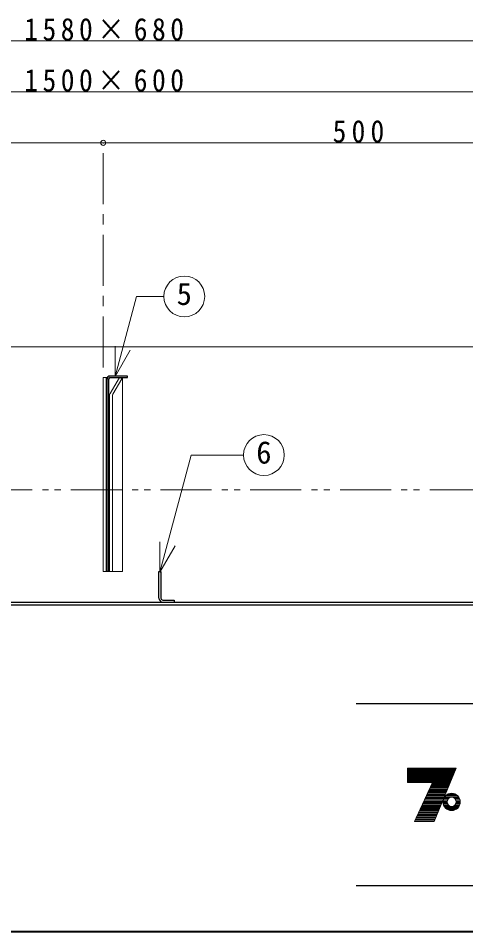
# Model space of a CAD drawing. Units: millimetres at full size, sheet at 1:10; details may follow other scales. Extents: x -2125 to 1925, y -1405 to 1405.
# Drawn here: x -431 to 8, y -1405 to -510 of the extents above; entities that cross this region are included whole.
import ezdxf
from ezdxf.enums import TextEntityAlignment as Align

# ---------------------------------------------------------------- set-up
doc = ezdxf.new("R2010")
doc.units = ezdxf.units.MM
doc.header["$LTSCALE"] = 10
doc.header["$PDMODE"] = 32
doc.header["$PDSIZE"] = 5
doc.linetypes.add('CHAIN1', pattern=[8, 5, -1, 1, -1])
doc.linetypes.add('DOUBLE_CHAIN1', pattern=[8.8, 5, -1, 0.6, -0.6, 0.6, -1])
doc.layers.add('0-A', color=4, linetype='Continuous', lineweight=9)
doc.styles.add('ＭＳ ゴシック', font='')
doc.styles.get('ＭＳ ゴシック').set_extended_font_data('MS Gothic')

msp = doc.modelspace()

# ---------------------------------------------------------------- linework, layer by layer
at = {"layer": '0-A'}
for p, q in [((-1137.8, -531.98), (442.2, -531.98)), ((402.2, -581.98), (-1097.8, -581.98)), ((-847.8, -631.98), (-347.8, -631.98)), ((-347.8, -631.98), (152.2, -631.98)), ((408.2, -831.98), (-1103.8, -831.98)), ((-344.8, -861.98), (-343.64, -861.98)), ((-329.05, -861.98), (-329.05, -1051.98)), ((-344.8, -1051.98), (-344.05, -1051.98)), ((-341.8, -1051.98), (-342.55, -1051.98)), ((-338.8, -1051.98), (-329.05, -1051.98))]:
    msp.add_line(p, q, dxfattribs=at)
at = {"layer": '0-A', "linetype": 'CHAIN1'}
msp.add_line((-347.8, -851.98), (-347.8, -631.98), dxfattribs=at)
at = {"layer": '0-A', "color": 7, "lineweight": 18}
for p, q in [((-336.27, -861.07), (-315.21, -782.46)), ((-315.21, -782.46), (-288.31, -782.46)), ((-336.27, -861.07), (-336.27, -831.07)), ((-336.27, -861.07), (-321.27, -835.09)), ((-347.8, -861.98), (-344.8, -861.98)), ((-347.8, -1051.98), (-347.8, -861.98)), ((-344.8, -861.98), (-344.8, -1051.98)), ((-340.99, -877.59), (-331.98, -861.98)), ((-341.8, -1051.98), (-341.8, -880.59)), ((-338.8, -879.79), (-338.8, -1051.98)), ((-292.33, -1052.77), (-292.33, -1022.77)), ((-292.33, -1052.77), (-277.33, -1026.79)), ((-344.8, -1051.98), (-347.8, -1051.98)), ((-341.8, -1051.98), (-338.8, -1051.98)), ((-49.37, -1245.18), (-1.96, -1245.18)), ((-49.37, -1245.6), (-2.13, -1245.6)), ((-49.37, -1246.23), (-2.39, -1246.23)), ((-49.37, -1246.86), (-2.65, -1246.86)), ((-49.37, -1247.49), (-2.91, -1247.49)), ((-49.37, -1248.33), (-3.26, -1248.33)), ((-3.52, -1248.96), (-49.37, -1248.96)), ((-49.37, -1249.59), (-3.78, -1249.59)), ((-49.37, -1250.22), (-4.04, -1250.22)), ((-49.37, -1250.85), (-4.3, -1250.85)), ((-49.37, -1251.48), (-4.56, -1251.48)), ((-49.37, -1251.9), (-4.74, -1251.9)), ((-49.37, -1252.74), (-5.09, -1252.74)), ((-23.33, -1296.84), (-1.7, -1244.55)), ((-49.37, -1253.37), (-5.35, -1253.37)), ((-49.37, -1254), (-5.61, -1254)), ((-49.37, -1254.63), (-5.87, -1254.63)), ((-49.37, -1255.26), (-6.13, -1255.26)), ((-49.37, -1255.89), (-6.39, -1255.89)), ((-49.37, -1256.52), (-6.65, -1256.52)), ((-49.37, -1257.15), (-6.91, -1257.15)), ((-49.37, -1257.78), (-7.17, -1257.78)), ((-25.01, -1258.62), (-49.37, -1258.62)), ((-42.65, -1296.84), (-25.01, -1258.62)), ((-8.73, -1261.56), (-26.36, -1261.56)), ((-8.39, -1260.72), (-25.98, -1260.72)), ((-8.13, -1260.09), (-25.69, -1260.09)), ((-7.78, -1259.25), (-25.3, -1259.25)), ((-7.52, -1258.62), (-25.01, -1258.62)), ((-30.63, -1270.8), (-12.56, -1270.8)), ((-12.12, -1269.75), (-30.14, -1269.75)), ((-11.69, -1268.7), (-29.66, -1268.7)), ((-11.34, -1267.86), (-29.27, -1267.86)), ((-28.79, -1266.81), (-10.91, -1266.81)), ((-10.56, -1265.97), (-28.4, -1265.97)), ((-10.21, -1265.13), (-27.95, -1265.13)), ((-27.53, -1264.08), (-9.78, -1264.08)), ((-9.43, -1263.24), (-27.14, -1263.24)), ((-8.99, -1262.19), (-26.66, -1262.19)), ((-11.03, -1270.8), (-1.19, -1270.8)), ((-9.04, -1269.75), (-3.18, -1269.75)), ((-16.2, -1279.62), (-34.67, -1279.62)), ((-15.86, -1278.78), (-34.31, -1278.78)), ((-15.42, -1277.73), (-33.83, -1277.73)), ((-33.44, -1276.89), (-15.08, -1276.89)), ((-14.64, -1275.84), (-32.96, -1275.84)), ((-14.12, -1274.58), (-32.37, -1274.58)), ((-13.69, -1273.53), (-31.89, -1273.53)), ((-13.34, -1272.69), (-31.5, -1272.69)), ((-12.9, -1271.64), (-31.02, -1271.64)), ((-14.61, -1277.73), (-10.61, -1277.73)), ((-14.57, -1276.89), (-10.53, -1276.89)), ((-14.54, -1278.78), (-10.48, -1278.78)), ((-14.39, -1275.84), (-10.19, -1275.84)), ((-14.39, -1279.62), (-10.19, -1279.62)), ((-14, -1274.58), (-9.32, -1274.58)), ((-13.5, -1273.53), (-7.72, -1273.53)), ((-12.95, -1272.69), (0.74, -1272.69)), ((-12.04, -1271.64), (-0.18, -1271.64)), ((1.28, -1273.53), (-4.49, -1273.53)), ((1.79, -1274.58), (-2.89, -1274.58)), ((2.18, -1275.84), (-2.02, -1275.84)), ((2.18, -1279.62), (-2.02, -1279.62)), ((2.33, -1278.78), (-1.73, -1278.78)), ((2.35, -1276.89), (-1.69, -1276.89)), ((-1.61, -1277.73), (2.39, -1277.73)), ((-20.03, -1288.86), (-38.96, -1288.86)), ((-19.68, -1288.02), (-38.58, -1288.02)), ((-19.24, -1286.97), (-38.09, -1286.97)), ((-18.81, -1285.92), (-37.61, -1285.92)), ((-18.38, -1284.87), (-37.12, -1284.87)), ((-17.94, -1283.82), (-36.64, -1283.82)), ((-17.59, -1282.98), (-36.25, -1282.98)), ((-17.16, -1281.93), (-35.77, -1281.93)), ((-16.73, -1280.88), (-35.28, -1280.88)), ((-14, -1280.88), (-9.32, -1280.88)), ((-13.5, -1281.93), (-7.72, -1281.93)), ((-12.79, -1282.98), (0.58, -1282.98)), ((-12.04, -1283.82), (-0.18, -1283.82)), ((-10.72, -1284.87), (-1.5, -1284.87)), ((-8.38, -1285.92), (-3.83, -1285.92)), ((1.28, -1281.93), (-4.49, -1281.93)), ((1.79, -1280.88), (-2.89, -1280.88)), ((-42.65, -1296.84), (-23.33, -1296.84)), ((-22.89, -1295.79), (-42.16, -1295.79)), ((-22.37, -1294.53), (-41.58, -1294.53)), ((-21.94, -1293.48), (-41.1, -1293.48)), ((-21.5, -1292.43), (-40.61, -1292.43)), ((-20.98, -1291.17), (-40.03, -1291.17)), ((-20.55, -1290.12), (-39.55, -1290.12))]:
    msp.add_line(p, q, dxfattribs=at)
at = {"layer": '0-A', "color": 5, "lineweight": 25}
for p, q in [((-344.05, -1051.98), (-344.05, -863.48)), ((-342.55, -863.48), (-342.55, -1051.98)), ((-341.11, -861.98), (-324.05, -861.98)), ((-324.05, -860.48), (-341.05, -860.48)), ((-324.05, -861.98), (-324.05, -860.48)), ((-342.55, -1051.98), (-344.05, -1051.98)), ((-1100.8, -1081.98), (405.2, -1081.98)), ((-289.3, -1079.98), (-278.3, -1079.98)), ((-278.3, -1079.98), (-278.3, -1081.98)), ((405.2, -1084.98), (-1100.8, -1084.98))]:
    msp.add_line(p, q, dxfattribs=at)
at = {"layer": '0-A', "linetype": 'DOUBLE_CHAIN1'}
msp.add_line((-1083.55, -971.98), (237.2, -971.98), dxfattribs=at)
at = {"layer": '0-A', "color": 6, "lineweight": 25}
for p, q in [((-99.8, -1181.41), (1880.2, -1181.41)), ((1880.2, -1359.98), (-99.8, -1359.98))]:
    msp.add_line(p, q, dxfattribs=at)
at = {"layer": '0-A', "color": 1, "lineweight": 40}
msp.add_line((1925.2, -1404.98), (-2124.8, -1404.98), dxfattribs=at)
at = {"layer": '0-A', "color": 7, "lineweight": 18}
for points in [[(-331.98, -861.98), (-329.73, -863.28), (-338.39, -878.29)], [(-292.33, -1052.77), (-261.55, -937.88), (-210.2, -937.88)], [(-49.37, -1258.62), (-49.37, -1244.55), (-1.7, -1244.55)]]:
    msp.add_lwpolyline(points, dxfattribs=at)
at = {"layer": '0-A', "color": 5, "lineweight": 25}
msp.add_lwpolyline([(-293.3, -1077.98), (-293.3, -1051.98), (-291.3, -1051.98), (-291.3, -1077.98)], dxfattribs=at)
at = {"layer": '0-A', "color": 7, "lineweight": 18}
for centre, radius in [((-268.31, -782.46), 20), ((-190.2, -937.88), 20), ((-6.11, -1277.73), 8.5), ((-6.11, -1277.73), 4.5)]:
    msp.add_circle(centre, radius, dxfattribs=at)
at = {"layer": '0-A', "color": 5, "lineweight": 25}
for centre, radius, start, end in [((-341.05, -863.48), 3, 92.27697, 180), ((-341.05, -863.48), 1.5, 92.27697, 180), ((-289.3, -1077.98), 4, 180, 270), ((-289.3, -1077.98), 2, 180, 270)]:
    msp.add_arc(centre, radius, start, end, dxfattribs=at)
at = {"layer": '0-A', "color": 7, "lineweight": 18}
for centre, radius, start, end in [((-341.05, -863.48), 3, 90, 92.27697), ((-335.8, -880.59), 6, 150, 180), ((-335.8, -879.79), 3, 150, 180)]:
    msp.add_arc(centre, radius, start, end, dxfattribs=at)
at = {"layer": '0-A'}
msp.add_point((-347.8, -631.98), dxfattribs=at)

# ---------------------------------------------------------------- texts
at = {"layer": '0-A', "color": 7, "style": 'ＭＳ ゴシック'}
for s, p in [('5', (-275.81, -797.46)), ('6', (-197.7, -952.88))]:
    msp.add_text(s, height=21.99, dxfattribs=at).set_placement(p, align=Align.BOTTOM_LEFT)
at = {"layer": '0-A', "color": 7, "char_height": 21.99, "attachment_point": 7, "style": 'ＭＳ ゴシック'}
for s, insert in [('\\T1.33;\\W0.9;1580×680', (-425.3, -531.98)), ('\\T1.33;\\W0.9;1500×600', (-425.3, -581.98)), ('\\T1.38;\\W0.9;500', (-122.8, -631.98))]:
    msp.add_mtext(s, dxfattribs=dict(at, insert=insert))

doc.saveas('drawing.dxf')
